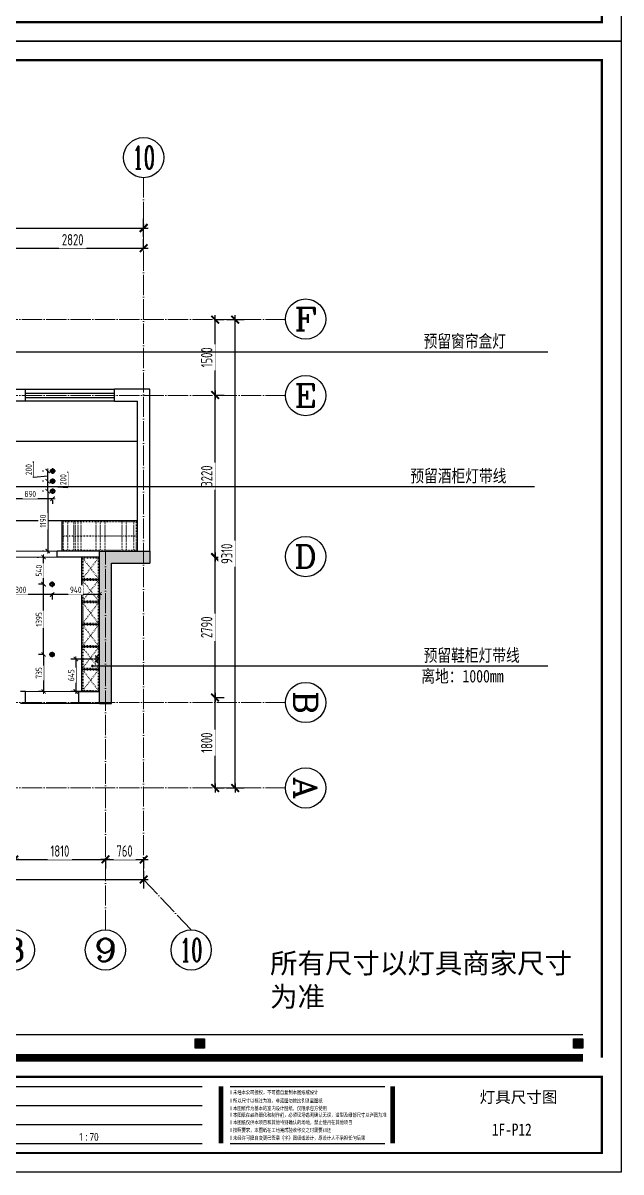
# Model space of a CAD drawing. Header units: inches. Extents: x 600 to 250244, y -404780 to 1000.
# Drawn here: x 111220 to 123107, y -404780 to -381943 of the extents above; entities that cross this region are included whole.
import ezdxf
from ezdxf.enums import TextEntityAlignment as Align

# ---------------------------------------------------------------- set-up
doc = ezdxf.new("R2010")
doc.units = ezdxf.units.IN
doc.header["$MEASUREMENT"] = 0
doc.linetypes.add('ACAD_ISO03W100', pattern=[30, 12, -18])
doc.linetypes.add('DOTE', pattern=[2.42, 2, -0.2, 0.02, -0.2])
for name, color, linetype in [('15开关布置图-YJ', 2, 'Continuous'), ('AXIS', 1, 'Continuous'), ('AXIS_TEXT', 7, 'Continuous'), ('A图框', 7, 'Continuous'), ('D-ARCHI', 250, 'Continuous'), ('EVH 立面填充', 8, 'Continuous'), ('IBS-003-建筑窗框', 3, 'Continuous'), ('IBS-182-原建筑非承重墙', 150, 'Continuous'), ('IBS-200-原建筑承重墙柱', 200, 'Continuous'), ('IBS-63-原建筑窗', 63, 'Continuous'), ('IDS-040-固定高家具', 40, 'Continuous'), ('IRC-2-天花灯具', 2, 'Continuous'), ('IRC-30-天花轮廓线', 30, 'Continuous'), ('外标注', 50, 'Continuous')]:
    doc.layers.add(name, color=color, linetype=linetype)
doc.layers.add('天棚材质标注', color=2, linetype='Continuous', lineweight=5)
doc.layers.add('门', color=65, linetype='Continuous', lineweight=13)
doc.styles.add('04.YBC-外标注3.0', font='SimSun.ttf', dxfattribs={"width": 0.8, "height": 3})
doc.styles.add('05.YBC-内标注2.5', font='SimSun.ttf', dxfattribs={"width": 0.8, "height": 2.5})
doc.styles.add('_TCH_AXIS', font='COMPLEX', dxfattribs={"bigfont": 'GBCBIG'})
doc.styles.add('COMPLEX', font='COMPLEX')
doc.styles.add('HBA-DIMT', font='ARCHS.SHX', dxfattribs={"width": 0.8})
doc.styles.get("Standard").update_dxf_attribs({"font": 'arial.ttf'})
doc.styles.add('宋体', font='SimSun.ttf', dxfattribs={"width": 0.8})
doc.dimstyles.new('HBA_40', dxfattribs={"dimscale": 50, "dimtxt": 2.5, "dimasz": 0.1, "dimexe": 2, "dimexo": 2.5, "dimgap": 0.6, "dimtad": 1, "dimdec": 0, "dimrnd": 5, "dimzin": 0, "dimtxsty": 'HBA-DIMT', "dimblk": 'HBA_DIMENSION_TICK', "dimblk1": 'HBA_DIMENSION_TICK', "dimblk2": 'HBA_DIMENSION_TICK', "dimcen": 0.125, "dimclrd": 44, "dimclre": 44, "dimclrt": 2, "dimadec": 0, "dimazin": 0, "dimtfac": 1, "dimtdec": 0, "dimtix": 1, "dimtmove": 1, "dimatfit": 3, "dimldrblk": 'HBA_Leader_Dot', "dimfxl": 0, "dimtvp": 1, "dimtfill": 1, "dimtolj": 1, "dimtzin": 0, "dimarcsym": 0})

# ---------------------------------------------------------------- blocks, each defined once
blk = doc.blocks.new('gegeg')
at = {"layer": 'A图框'}
h = blk.add_hatch(color=256, dxfattribs=at)
h.dxf.hatch_style = 1
h.paths.add_polyline_path([(154931, -57558), (154756, -57558), (154756, -57733), (154931, -57733)])
h = blk.add_hatch(color=256, dxfattribs=at)
h.dxf.hatch_style = 1
h.paths.add_polyline_path([(161887, -57558), (161712, -57558), (161712, -57733), (161887, -57733)])
for p, q in [((133887, -57482), (161887, -57482)), ((151384, -58433), (154884, -58433)), ((155398, -58433), (158242, -58433)), ((151384, -58783), (154884, -58783)), ((151384, -59133), (154884, -59133)), ((151384, -59483), (154884, -59483)), ((155398, -59483), (158242, -59483))]:
    blk.add_line(p, q, dxfattribs=at)
for points in [[(162587, -39218), (162587, -60008), (133187, -60008), (133187, -39218)], [(154756, -57558), (154931, -57558), (154931, -57733), (154756, -57733)], [(161712, -57558), (161887, -57558), (161887, -57733), (161712, -57733)]]:
    blk.add_lwpolyline(points, close=True, dxfattribs=at)
for points, const_width in [([(133537, -40125), (133537, -39568), (162237, -39568), (162237, -57908)], 42), ([(161887, -57908), (133887, -57908)], 140), ([(155234, -58433), (155234, -59483)], 84), ([(158387, -58433), (158387, -59483)], 84)]:
    blk.add_lwpolyline(points, dxfattribs=dict(at, const_width=const_width))
at = {"layer": 'A图框', "const_width": 42}
blk.add_lwpolyline([(133537, -58258), (162237, -58258), (162237, -59658), (133537, -59658)], close=True, dxfattribs=at)
at = {"layer": '', "insert": (152579, -59363), "char_height": 175, "width": 3199.54, "attachment_point": 4, "style": '05.YBC-内标注2.5'}
blk.add_mtext('{\\fMicrosoft YaHei|b0|i0|c134|p34;\\H0.8x; 1 : 70}', dxfattribs=at)
at = {"layer": 'A图框', "char_height": 70, "attachment_point": 1, "style": '04.YBC-外标注3.0'}
for s, width, insert in [('{\\fArial Unicode MS|b0|i0|c134|p0;l 未经本公司授权，不可擅自复制本图纸或设计}', 1842.18, (155405, -58508)), ('{\\fArial Unicode MS|b0|i0|c134|p0;l 所以尺寸以标注为准，非蓝图勿按比例测量图纸}', 1906.2, (155405, -58662)), ('{\\fArial Unicode MS|b0|i0|c134|p0;l 本图纸作为基本的室内设计图纸，仅限承包方使用}', 2550.12, (155405, -58801)), ('{\\fArial Unicode MS|b0|i0|c134|p0;l 本图纸在最终细化和制作前，必须现场勘测确认无误，造型及细部尺寸以详图为准}', 3701.19, (155405, -58923)), ('{\\fArial Unicode MS|b0|i0|c134|p0;l 本图纸仅供本项目和其他特别确认的场地，禁止使用在其他项目}', 3008.74, (155405, -59060)), ('{\\fArial Unicode MS|b0|i0|c134|p0;l 按照要求，本图纸在工地完成验收移交之时需要归还}', 1941.8, (155405, -59203)), ('{\\fArial Unicode MS|b0|i0|c134|p0;l 未经许可擅自变更已签章《字》图纸或设计，原设计人不承担任何后果}', 3026.66, (155405, -59346))]:
    blk.add_mtext_dynamic_manual_height_columns(s, width=width, gutter_width=1, heights=[0], dxfattribs=dict(at, insert=insert))
blk = doc.blocks.new('HBA_DIMENSION_TICK')
at = {"color": 0, "linetype": 'ByBlock'}
for p, q in [((-10, 0), (0, 0)), ((0, 0), (10, 0))]:
    blk.add_line(p, q, dxfattribs=at)
at = {"color": 50, "linetype": 'ByBlock'}
blk.add_solid([(-10, -7), (-7, -10), (7, 10), (10, 7)], dxfattribs=at)
blk = doc.blocks.new('*D718')
at = {"layer": 'Defpoints', "color": 0, "transparency": 16777216}
for p in [(111048, -398311), (112859, -398311), (112859, -398566)]:
    blk.add_point(p, dxfattribs=at)
at = {"layer": '外标注', "color": 44, "lineweight": -2, "transparency": 16777216}
for p, q in [((111048, -398536), (111048, -398746)), ((111057, -398566), (112850, -398566)), ((112859, -398536), (112859, -398746))]:
    blk.add_line(p, q, dxfattribs=at)
at = {"layer": '外标注', "color": 44, "lineweight": -2, "transparency": 16777216, "xscale": 9, "yscale": 9, "zscale": 9, "rotation": 180}
blk.add_blockref('HBA_DIMENSION_TICK', (111048, -398566), dxfattribs=at)
at = {"layer": '外标注', "color": 44, "lineweight": -2, "transparency": 16777216, "xscale": 9, "yscale": 9, "zscale": 9}
blk.add_blockref('HBA_DIMENSION_TICK', (112859, -398566), dxfattribs=at)
at = {"layer": '外标注', "color": 2, "transparency": 16777216, "insert": (111954, -398400), "char_height": 225, "attachment_point": 5, "style": 'HBA-DIMT', "bg_fill": 3, "box_fill_scale": 1.25, "bg_fill_color": 256, "bg_fill_true_color": 13158600, "bg_fill_transparency": 0}
blk.add_mtext('\\A1;1810', dxfattribs=at)
blk = doc.blocks.new('HBA_Leader_Dot')
at = {"color": 0, "linetype": 'ByBlock'}
blk.add_line((-5, 0), (-10, 0), dxfattribs=at)
at = {"color": 0, "linetype": 'ByBlock', "const_width": 5}
blk.add_lwpolyline([(-2.5, 0, 1), (2.5, 0, 1)], format="xyb", close=True, dxfattribs=at)
blk = doc.blocks.new('*D719')
at = {"layer": 'Defpoints', "color": 0, "transparency": 16777216}
for p in [(112859, -398311), (113619, -398311), (113619, -398566)]:
    blk.add_point(p, dxfattribs=at)
at = {"layer": '外标注', "color": 44, "lineweight": -2, "transparency": 16777216}
for p, q in [((112859, -398536), (112859, -398746)), ((112868, -398566), (113610, -398566)), ((113619, -398536), (113619, -398746))]:
    blk.add_line(p, q, dxfattribs=at)
at = {"layer": '外标注', "color": 44, "lineweight": -2, "transparency": 16777216, "xscale": 9, "yscale": 9, "zscale": 9, "rotation": 180}
blk.add_blockref('HBA_DIMENSION_TICK', (112859, -398566), dxfattribs=at)
at = {"layer": '外标注', "color": 44, "lineweight": -2, "transparency": 16777216, "xscale": 9, "yscale": 9, "zscale": 9}
blk.add_blockref('HBA_DIMENSION_TICK', (113619, -398566), dxfattribs=at)
at = {"layer": '外标注', "color": 2, "transparency": 16777216, "insert": (113239, -398400), "char_height": 225, "attachment_point": 5, "style": 'HBA-DIMT', "bg_fill": 3, "box_fill_scale": 1.25, "bg_fill_color": 256, "bg_fill_true_color": 13158600, "bg_fill_transparency": 0}
blk.add_mtext('\\A1;760', dxfattribs=at)
blk = doc.blocks.new('*D720')
at = {"layer": 'Defpoints', "color": 0, "transparency": 16777216}
for p in [(98919, -398566), (113619, -398566), (113619, -398966)]:
    blk.add_point(p, dxfattribs=at)
at = {"layer": '外标注', "color": 44, "lineweight": -2, "transparency": 16777216}
for p, q in [((98919, -398791), (98919, -399146)), ((113619, -398791), (113619, -399146)), ((98928, -398966), (113610, -398966))]:
    blk.add_line(p, q, dxfattribs=at)
at = {"layer": '外标注', "color": 44, "lineweight": -2, "transparency": 16777216, "xscale": 9, "yscale": 9, "zscale": 9, "rotation": 180}
blk.add_blockref('HBA_DIMENSION_TICK', (98919, -398966), dxfattribs=at)
at = {"layer": '外标注', "color": 44, "lineweight": -2, "transparency": 16777216, "xscale": 9, "yscale": 9, "zscale": 9}
blk.add_blockref('HBA_DIMENSION_TICK', (113619, -398966), dxfattribs=at)
at = {"layer": '外标注', "color": 2, "transparency": 16777216, "insert": (106269, -398800), "char_height": 225, "attachment_point": 5, "style": 'HBA-DIMT', "bg_fill": 3, "box_fill_scale": 1.25, "bg_fill_color": 256, "bg_fill_true_color": 13158600, "bg_fill_transparency": 0}
blk.add_mtext('\\A1;14700', dxfattribs=at)
blk = doc.blocks.new('*D721')
at = {"layer": 'Defpoints', "color": 0, "transparency": 16777216}
for p in [(114797, -395348), (115039, -395348), (114797, -397146)]:
    blk.add_point(p, dxfattribs=at)
at = {"layer": '外标注', "color": 44, "lineweight": -2, "transparency": 16777216}
for p, q in [((115022, -395348), (115219, -395348)), ((115039, -397137), (115039, -395357)), ((115022, -397146), (115219, -397146))]:
    blk.add_line(p, q, dxfattribs=at)
at = {"layer": '外标注', "color": 44, "lineweight": -2, "transparency": 16777216, "xscale": 9, "yscale": 9, "zscale": 9}
for p, rotation in [((115039, -395348), 90), ((115039, -397146), 270)]:
    blk.add_blockref('HBA_DIMENSION_TICK', p, dxfattribs=dict(at, rotation=rotation))
at = {"layer": '外标注', "color": 2, "transparency": 16777216, "insert": (114872, -396247), "char_height": 225, "attachment_point": 5, "rotation": 90, "style": 'HBA-DIMT', "bg_fill": 3, "box_fill_scale": 1.25, "bg_fill_color": 256, "bg_fill_true_color": 13158600, "bg_fill_transparency": 0}
blk.add_mtext('\\A1;1800', dxfattribs=at)
blk = doc.blocks.new('*D722')
at = {"layer": 'Defpoints', "color": 0, "transparency": 16777216}
for p in [(114797, -392558), (115039, -392558), (114797, -395348)]:
    blk.add_point(p, dxfattribs=at)
at = {"layer": '外标注', "color": 44, "lineweight": -2, "transparency": 16777216}
for p, q in [((115022, -392558), (115219, -392558)), ((115039, -395339), (115039, -392567)), ((115022, -395348), (115219, -395348))]:
    blk.add_line(p, q, dxfattribs=at)
at = {"layer": '外标注', "color": 44, "lineweight": -2, "transparency": 16777216, "xscale": 9, "yscale": 9, "zscale": 9}
for p, rotation in [((115039, -392558), 90), ((115039, -395348), 270)]:
    blk.add_blockref('HBA_DIMENSION_TICK', p, dxfattribs=dict(at, rotation=rotation))
at = {"layer": '外标注', "color": 2, "transparency": 16777216, "insert": (114872, -393953), "char_height": 225, "attachment_point": 5, "rotation": 90, "style": 'HBA-DIMT', "bg_fill": 3, "box_fill_scale": 1.25, "bg_fill_color": 256, "bg_fill_true_color": 13158600, "bg_fill_transparency": 0}
blk.add_mtext('\\A1;2790', dxfattribs=at)
blk = doc.blocks.new('*D723')
at = {"layer": 'Defpoints', "color": 0, "transparency": 16777216}
for p in [(114797, -389338), (115039, -389338), (114797, -392558)]:
    blk.add_point(p, dxfattribs=at)
at = {"layer": '外标注', "color": 44, "lineweight": -2, "transparency": 16777216}
for p, q in [((115022, -389338), (115219, -389338)), ((115039, -392549), (115039, -389347)), ((115022, -392558), (115219, -392558))]:
    blk.add_line(p, q, dxfattribs=at)
at = {"layer": '外标注', "color": 44, "lineweight": -2, "transparency": 16777216, "xscale": 9, "yscale": 9, "zscale": 9}
for p, rotation in [((115039, -389338), 90), ((115039, -392558), 270)]:
    blk.add_blockref('HBA_DIMENSION_TICK', p, dxfattribs=dict(at, rotation=rotation))
at = {"layer": '外标注', "color": 2, "transparency": 16777216, "insert": (114872, -390948), "char_height": 225, "attachment_point": 5, "rotation": 90, "style": 'HBA-DIMT', "bg_fill": 3, "box_fill_scale": 1.25, "bg_fill_color": 256, "bg_fill_true_color": 13158600, "bg_fill_transparency": 0}
blk.add_mtext('\\A1;3220', dxfattribs=at)
blk = doc.blocks.new('*D724')
at = {"layer": 'Defpoints', "color": 0, "transparency": 16777216}
for p in [(114797, -387838), (115039, -387838), (114797, -389338)]:
    blk.add_point(p, dxfattribs=at)
at = {"layer": '外标注', "color": 44, "lineweight": -2, "transparency": 16777216}
for p, q in [((115022, -387838), (115219, -387838)), ((115039, -389329), (115039, -387847)), ((115022, -389338), (115219, -389338))]:
    blk.add_line(p, q, dxfattribs=at)
at = {"layer": '外标注', "color": 44, "lineweight": -2, "transparency": 16777216, "xscale": 9, "yscale": 9, "zscale": 9}
for p, rotation in [((115039, -387838), 90), ((115039, -389338), 270)]:
    blk.add_blockref('HBA_DIMENSION_TICK', p, dxfattribs=dict(at, rotation=rotation))
at = {"layer": '外标注', "color": 2, "transparency": 16777216, "insert": (114872, -388588), "char_height": 225, "attachment_point": 5, "rotation": 90, "style": 'HBA-DIMT', "bg_fill": 3, "box_fill_scale": 1.25, "bg_fill_color": 256, "bg_fill_true_color": 13158600, "bg_fill_transparency": 0}
blk.add_mtext('\\A1;1500', dxfattribs=at)
blk = doc.blocks.new('*D725')
at = {"layer": 'Defpoints', "color": 0, "transparency": 16777216}
for p in [(115039, -387838), (115439, -387838), (115039, -397146)]:
    blk.add_point(p, dxfattribs=at)
at = {"layer": '外标注', "color": 44, "lineweight": -2, "transparency": 16777216}
for p, q in [((115264, -387838), (115619, -387838)), ((115439, -397137), (115439, -387847)), ((115264, -397146), (115619, -397146))]:
    blk.add_line(p, q, dxfattribs=at)
at = {"layer": '外标注', "color": 44, "lineweight": -2, "transparency": 16777216, "xscale": 9, "yscale": 9, "zscale": 9}
for p, rotation in [((115439, -387838), 90), ((115439, -397146), 270)]:
    blk.add_blockref('HBA_DIMENSION_TICK', p, dxfattribs=dict(at, rotation=rotation))
at = {"layer": '外标注', "color": 2, "transparency": 16777216, "insert": (115272, -392492), "char_height": 225, "attachment_point": 5, "rotation": 90, "style": 'HBA-DIMT', "bg_fill": 3, "box_fill_scale": 1.25, "bg_fill_color": 256, "bg_fill_true_color": 13158600, "bg_fill_transparency": 0}
blk.add_mtext('\\A1;9310', dxfattribs=at)
blk = doc.blocks.new('*D729')
at = {"layer": 'Defpoints', "color": 0, "transparency": 16777216}
for p in [(113619, -386418), (110799, -386642), (113619, -386642)]:
    blk.add_point(p, dxfattribs=at)
at = {"layer": '外标注', "color": 44, "lineweight": -2, "transparency": 16777216}
for p, q in [((110799, -386418), (110799, -386238)), ((113619, -386418), (113619, -386238)), ((110808, -386418), (113610, -386418))]:
    blk.add_line(p, q, dxfattribs=at)
at = {"layer": '外标注', "color": 44, "lineweight": -2, "transparency": 16777216, "xscale": 9, "yscale": 9, "zscale": 9, "rotation": 180}
blk.add_blockref('HBA_DIMENSION_TICK', (110799, -386418), dxfattribs=at)
at = {"layer": '外标注', "color": 44, "lineweight": -2, "transparency": 16777216, "xscale": 9, "yscale": 9, "zscale": 9}
blk.add_blockref('HBA_DIMENSION_TICK', (113619, -386418), dxfattribs=at)
at = {"layer": '外标注', "color": 2, "transparency": 16777216, "insert": (112209, -386251), "char_height": 225, "attachment_point": 5, "style": 'HBA-DIMT', "bg_fill": 3, "box_fill_scale": 1.25, "bg_fill_color": 256, "bg_fill_true_color": 13158600, "bg_fill_transparency": 0}
blk.add_mtext('\\A1;2820', dxfattribs=at)
blk = doc.blocks.new('*D730')
at = {"layer": 'Defpoints', "color": 0, "transparency": 16777216}
for p in [(113619, -386018), (98919, -386418), (113619, -386418)]:
    blk.add_point(p, dxfattribs=at)
at = {"layer": '外标注', "color": 44, "lineweight": -2, "transparency": 16777216}
for p, q in [((98919, -386193), (98919, -385838)), ((113619, -386193), (113619, -385838)), ((98928, -386018), (113610, -386018))]:
    blk.add_line(p, q, dxfattribs=at)
at = {"layer": '外标注', "color": 44, "lineweight": -2, "transparency": 16777216, "xscale": 9, "yscale": 9, "zscale": 9, "rotation": 180}
blk.add_blockref('HBA_DIMENSION_TICK', (98919, -386018), dxfattribs=at)
at = {"layer": '外标注', "color": 44, "lineweight": -2, "transparency": 16777216, "xscale": 9, "yscale": 9, "zscale": 9}
blk.add_blockref('HBA_DIMENSION_TICK', (113619, -386018), dxfattribs=at)
at = {"layer": '外标注', "color": 2, "transparency": 16777216, "insert": (106269, -385851), "char_height": 225, "attachment_point": 5, "style": 'HBA-DIMT', "bg_fill": 3, "box_fill_scale": 1.25, "bg_fill_color": 256, "bg_fill_true_color": 13158600, "bg_fill_transparency": 0}
blk.add_mtext('\\A1;14700', dxfattribs=at)
blk = doc.blocks.new('_AXISO')
blk.add_circle((0, 0), 0.5)
at = {"layer": 'AXIS_TEXT', "style": 'COMPLEX', "width": 1.041667}
blk.add_attdef('A', text='', height=0.56, dxfattribs=at).set_placement((-0.25, -0.28), (0.25, -0.28), align=Align.FIT)
blk = doc.blocks.new('A$C2C253EB8')
at = {"layer": 'IRC-2-天花灯具', "color": 250}
for p, q in [((0, 55), (110, 55)), ((55, 0), (55, 110))]:
    blk.add_line(p, q, dxfattribs=at)
at = {"layer": 'IRC-2-天花灯具', "color": 2}
blk.add_ellipse((55, 55), major_axis=(44, 0), ratio=1, start_param=1.571461413961594, end_param=7.85464672114118, dxfattribs=at)
at = {"layer": 'IRC-2-天花灯具', "color": 251}
blk.add_ellipse((55, 55), major_axis=(33, 0), ratio=1, start_param=1.570667, end_param=7.853852, dxfattribs=at)
blk = doc.blocks.new('*D747')
at = {"layer": 'Defpoints', "color": 0, "transparency": 16777216}
for p in [(111744, -394493), (111630, -395228), (111744, -395228)]:
    blk.add_point(p, dxfattribs=at)
at = {"layer": '天棚材质标注', "color": 44, "lineweight": -2, "transparency": 16777216}
for p, q in [((111619, -394493), (111530, -394493)), ((111630, -394498), (111630, -395223)), ((111619, -395228), (111530, -395228))]:
    blk.add_line(p, q, dxfattribs=at)
at = {"layer": '天棚材质标注', "color": 44, "lineweight": -2, "transparency": 16777216, "xscale": 5, "yscale": 5, "zscale": 5}
for p, rotation in [((111630, -394493), 90), ((111630, -395228), 270)]:
    blk.add_blockref('HBA_DIMENSION_TICK', p, dxfattribs=dict(at, rotation=rotation))
at = {"layer": '天棚材质标注', "color": 2, "transparency": 16777216, "insert": (111538, -394861), "char_height": 125, "attachment_point": 5, "rotation": 90, "style": 'HBA-DIMT', "bg_fill": 3, "box_fill_scale": 1.25, "bg_fill_color": 256, "bg_fill_true_color": 13158600, "bg_fill_transparency": 0}
blk.add_mtext('\\A1;735', dxfattribs=at)
blk = doc.blocks.new('*D760')
at = {"layer": 'Defpoints', "color": 0, "transparency": 16777216}
for p in [(111630, -393098), (111744, -393098), (111744, -394493)]:
    blk.add_point(p, dxfattribs=at)
at = {"layer": '天棚材质标注', "color": 44, "lineweight": -2, "transparency": 16777216}
for p, q in [((111619, -393098), (111530, -393098)), ((111630, -394488), (111630, -393103)), ((111619, -394493), (111530, -394493))]:
    blk.add_line(p, q, dxfattribs=at)
at = {"layer": '天棚材质标注', "color": 44, "lineweight": -2, "transparency": 16777216, "xscale": 5, "yscale": 5, "zscale": 5}
for p, rotation in [((111630, -393098), 90), ((111630, -394493), 270)]:
    blk.add_blockref('HBA_DIMENSION_TICK', p, dxfattribs=dict(at, rotation=rotation))
at = {"layer": '天棚材质标注', "color": 2, "transparency": 16777216, "insert": (111538, -393796), "char_height": 125, "attachment_point": 5, "rotation": 90, "style": 'HBA-DIMT', "bg_fill": 3, "box_fill_scale": 1.25, "bg_fill_color": 256, "bg_fill_true_color": 13158600, "bg_fill_transparency": 0}
blk.add_mtext('\\A1;1395', dxfattribs=at)
blk = doc.blocks.new('*D761')
at = {"layer": 'Defpoints', "color": 0, "transparency": 16777216}
for p in [(111630, -392558), (111630, -392558), (111744, -393098)]:
    blk.add_point(p, dxfattribs=at)
at = {"layer": '天棚材质标注', "color": 44, "lineweight": -2, "transparency": 16777216}
for p, q in [((111505, -392558), (111530, -392558)), ((111630, -393093), (111630, -392563)), ((111619, -393098), (111530, -393098))]:
    blk.add_line(p, q, dxfattribs=at)
at = {"layer": '天棚材质标注', "color": 44, "lineweight": -2, "transparency": 16777216, "xscale": 5, "yscale": 5, "zscale": 5}
for p, rotation in [((111630, -392558), 90), ((111630, -393098), 270)]:
    blk.add_blockref('HBA_DIMENSION_TICK', p, dxfattribs=dict(at, rotation=rotation))
at = {"layer": '天棚材质标注', "color": 2, "transparency": 16777216, "insert": (111538, -392828), "char_height": 125, "attachment_point": 5, "rotation": 90, "style": 'HBA-DIMT', "bg_fill": 3, "box_fill_scale": 1.25, "bg_fill_color": 256, "bg_fill_true_color": 13158600, "bg_fill_transparency": 0}
blk.add_mtext('\\A1;540', dxfattribs=at)
blk = doc.blocks.new('*D762')
at = {"layer": 'Defpoints', "color": 0, "transparency": 16777216}
for p in [(111799, -393153), (112739, -393191), (111799, -393302)]:
    blk.add_point(p, dxfattribs=at)
at = {"layer": '天棚材质标注', "color": 44, "lineweight": -2, "transparency": 16777216}
for p, q in [((111799, -393278), (111799, -393402)), ((112734, -393302), (111804, -393302)), ((112739, -393316), (112739, -393402))]:
    blk.add_line(p, q, dxfattribs=at)
at = {"layer": '天棚材质标注', "color": 44, "lineweight": -2, "transparency": 16777216, "xscale": 5, "yscale": 5, "zscale": 5, "rotation": 180}
blk.add_blockref('HBA_DIMENSION_TICK', (111799, -393302), dxfattribs=at)
at = {"layer": '天棚材质标注', "color": 44, "lineweight": -2, "transparency": 16777216, "xscale": 5, "yscale": 5, "zscale": 5}
blk.add_blockref('HBA_DIMENSION_TICK', (112739, -393302), dxfattribs=at)
at = {"layer": '天棚材质标注', "color": 2, "transparency": 16777216, "insert": (112269, -393210), "char_height": 125, "attachment_point": 5, "style": 'HBA-DIMT', "bg_fill": 3, "box_fill_scale": 1.25, "bg_fill_color": 256, "bg_fill_true_color": 13158600, "bg_fill_transparency": 0}
blk.add_mtext('\\A1;940', dxfattribs=at)
blk = doc.blocks.new('*D763')
at = {"layer": 'Defpoints', "color": 0, "transparency": 16777216}
for p in [(110499, -393153), (111799, -393153), (110499, -393302)]:
    blk.add_point(p, dxfattribs=at)
at = {"layer": '天棚材质标注', "color": 44, "lineweight": -2, "transparency": 16777216}
for p, q in [((110499, -393278), (110499, -393402)), ((111794, -393302), (110504, -393302)), ((111799, -393278), (111799, -393402))]:
    blk.add_line(p, q, dxfattribs=at)
at = {"layer": '天棚材质标注', "color": 44, "lineweight": -2, "transparency": 16777216, "xscale": 5, "yscale": 5, "zscale": 5, "rotation": 180}
blk.add_blockref('HBA_DIMENSION_TICK', (110499, -393302), dxfattribs=at)
at = {"layer": '天棚材质标注', "color": 44, "lineweight": -2, "transparency": 16777216, "xscale": 5, "yscale": 5, "zscale": 5}
blk.add_blockref('HBA_DIMENSION_TICK', (111799, -393302), dxfattribs=at)
at = {"layer": '天棚材质标注', "color": 2, "transparency": 16777216, "insert": (111149, -393210), "char_height": 125, "attachment_point": 5, "style": 'HBA-DIMT', "bg_fill": 3, "box_fill_scale": 1.25, "bg_fill_color": 256, "bg_fill_true_color": 13158600, "bg_fill_transparency": 0}
blk.add_mtext('\\A1;1300', dxfattribs=at)
blk = doc.blocks.new('*D743')
at = {"layer": 'Defpoints', "color": 0, "transparency": 16777216}
for p in [(110919, -391303), (110919, -391397), (111809, -391303)]:
    blk.add_point(p, dxfattribs=at)
at = {"layer": '天棚材质标注', "color": 44, "lineweight": -2, "transparency": 16777216}
for p, q in [((111804, -391397), (110924, -391397)), ((110919, -391428), (110919, -391497)), ((111809, -391428), (111809, -391497))]:
    blk.add_line(p, q, dxfattribs=at)
at = {"layer": '天棚材质标注', "color": 44, "lineweight": -2, "transparency": 16777216, "xscale": 5, "yscale": 5, "zscale": 5, "rotation": 180}
blk.add_blockref('HBA_DIMENSION_TICK', (110919, -391397), dxfattribs=at)
at = {"layer": '天棚材质标注', "color": 44, "lineweight": -2, "transparency": 16777216, "xscale": 5, "yscale": 5, "zscale": 5}
blk.add_blockref('HBA_DIMENSION_TICK', (111809, -391397), dxfattribs=at)
at = {"layer": '天棚材质标注', "color": 2, "transparency": 16777216, "insert": (111364, -391304), "char_height": 125, "attachment_point": 5, "style": 'HBA-DIMT', "bg_fill": 3, "box_fill_scale": 1.25, "bg_fill_color": 256, "bg_fill_true_color": 13158600, "bg_fill_transparency": 0}
blk.add_mtext('\\A1;890', dxfattribs=at)
blk = doc.blocks.new('*D744')
at = {"layer": 'Defpoints', "color": 0, "transparency": 16777216}
for p in [(111754, -391248), (111711, -392438), (111754, -392438)]:
    blk.add_point(p, dxfattribs=at)
at = {"layer": '天棚材质标注', "color": 44, "lineweight": -2, "transparency": 16777216}
for p, q in [((111629, -391248), (111611, -391248)), ((111711, -391253), (111711, -392433)), ((111629, -392438), (111611, -392438))]:
    blk.add_line(p, q, dxfattribs=at)
at = {"layer": '天棚材质标注', "color": 44, "lineweight": -2, "transparency": 16777216, "xscale": 5, "yscale": 5, "zscale": 5}
for p, rotation in [((111711, -391248), 90), ((111711, -392438), 270)]:
    blk.add_blockref('HBA_DIMENSION_TICK', p, dxfattribs=dict(at, rotation=rotation))
at = {"layer": '天棚材质标注', "color": 2, "transparency": 16777216, "insert": (111618, -391843), "char_height": 125, "attachment_point": 5, "rotation": 90, "style": 'HBA-DIMT', "bg_fill": 3, "box_fill_scale": 1.25, "bg_fill_color": 256, "bg_fill_true_color": 13158600, "bg_fill_transparency": 0}
blk.add_mtext('\\A1;1190', dxfattribs=at)
blk = doc.blocks.new('*D745')
at = {"layer": 'Defpoints', "color": 0, "transparency": 16777216}
for p in [(111711, -391048), (111754, -391048), (111754, -391248)]:
    blk.add_point(p, dxfattribs=at)
at = {"layer": '天棚材质标注', "color": 44, "lineweight": -2, "transparency": 16777216}
for p, q in [((112112, -391178), (112112, -390861)), ((111629, -391048), (111611, -391048)), ((111711, -391243), (111711, -391053)), ((111711, -391148), (112112, -391178)), ((111629, -391248), (111611, -391248))]:
    blk.add_line(p, q, dxfattribs=at)
at = {"layer": '天棚材质标注', "color": 44, "lineweight": -2, "transparency": 16777216, "xscale": 5, "yscale": 5, "zscale": 5}
for p, rotation in [((111711, -391048), 90), ((111711, -391248), 270)]:
    blk.add_blockref('HBA_DIMENSION_TICK', p, dxfattribs=dict(at, rotation=rotation))
at = {"layer": '天棚材质标注', "color": 2, "transparency": 16777216, "insert": (112020, -391019), "char_height": 125, "attachment_point": 5, "rotation": 90, "style": 'HBA-DIMT', "bg_fill": 3, "box_fill_scale": 1.25, "bg_fill_color": 256, "bg_fill_true_color": 13158600, "bg_fill_transparency": 0}
blk.add_mtext('\\A1;200', dxfattribs=at)
blk = doc.blocks.new('*D746')
at = {"layer": 'Defpoints', "color": 0, "transparency": 16777216}
for p in [(111711, -390848), (111754, -390848), (111754, -391048)]:
    blk.add_point(p, dxfattribs=at)
at = {"layer": '天棚材质标注', "color": 44, "lineweight": -2, "transparency": 16777216}
for p, q in [((111428, -390978), (111428, -390661)), ((111711, -390948), (111428, -390978)), ((111629, -390848), (111611, -390848)), ((111711, -391043), (111711, -390853)), ((111629, -391048), (111611, -391048))]:
    blk.add_line(p, q, dxfattribs=at)
at = {"layer": '天棚材质标注', "color": 44, "lineweight": -2, "transparency": 16777216, "xscale": 5, "yscale": 5, "zscale": 5}
for p, rotation in [((111711, -390848), 90), ((111711, -391048), 270)]:
    blk.add_blockref('HBA_DIMENSION_TICK', p, dxfattribs=dict(at, rotation=rotation))
at = {"layer": '天棚材质标注', "color": 2, "transparency": 16777216, "insert": (111335, -390819), "char_height": 125, "attachment_point": 5, "rotation": 90, "style": 'HBA-DIMT', "bg_fill": 3, "box_fill_scale": 1.25, "bg_fill_color": 256, "bg_fill_true_color": 13158600, "bg_fill_transparency": 0}
blk.add_mtext('\\A1;200', dxfattribs=at)
blk = doc.blocks.new('fhty')
at = {"layer": 'IRC-2-天花灯具'}
for p, q in [((717910, -196860), (717910, -197065)), ((717910, -196962), (717990, -196900)), ((717910, -196962), (718019, -196962)), ((717910, -196962), (717990, -197025))]:
    blk.add_line(p, q, dxfattribs=at)
blk.add_arc((717910, -196962), 74.3, 270, 90, dxfattribs=at)
blk = doc.blocks.new('*D740')
at = {"layer": 'Defpoints', "color": 0, "transparency": 16777216}
for p in [(112739, -394584), (112270, -395228), (112739, -395228)]:
    blk.add_point(p, dxfattribs=at)
at = {"layer": '天棚材质标注', "color": 44, "lineweight": -2, "transparency": 16777216}
for p, q in [((112614, -394584), (112170, -394584)), ((112270, -394589), (112270, -395223)), ((112614, -395228), (112170, -395228))]:
    blk.add_line(p, q, dxfattribs=at)
at = {"layer": '天棚材质标注', "color": 44, "lineweight": -2, "transparency": 16777216, "xscale": 5, "yscale": 5, "zscale": 5}
for p, rotation in [((112270, -394584), 90), ((112270, -395228), 270)]:
    blk.add_blockref('HBA_DIMENSION_TICK', p, dxfattribs=dict(at, rotation=rotation))
at = {"layer": '天棚材质标注', "color": 2, "transparency": 16777216, "insert": (112178, -394906), "char_height": 125, "attachment_point": 5, "rotation": 90, "style": 'HBA-DIMT', "bg_fill": 3, "box_fill_scale": 1.25, "bg_fill_color": 256, "bg_fill_true_color": 13158600, "bg_fill_transparency": 0}
blk.add_mtext('\\A1;645', dxfattribs=at)

msp = doc.modelspace()

# ---------------------------------------------------------------- hatches: boundary and pattern name
at = {"layer": 'EVH 立面填充'}
h = msp.add_hatch(color=256, dxfattribs=at)
h.dxf.hatch_style = 1
h.paths.add_polyline_path([(112978.7, -392678.1), (113738.7, -392678.1), (113738.7, -392438.1), (112738.7, -392438.1), (112738.7, -395468.1), (112978.7, -395468.1)])

# ---------------------------------------------------------------- linework, layer by layer
for p in [(112388.7, -393003.1), (112388.7, -393448.1), (112388.7, -393893.1), (112388.7, -394338.1), (112388.7, -394783.1)]:
    msp.add_point(p)
at = {"layer": 'IBS-003-建筑窗框', "color": 251, "ltscale": 10}
for p, q in [((111268.7, -389218.1), (113038.7, -389218.1)), ((113038.7, -389458.1), (111268.7, -389458.1))]:
    msp.add_line(p, q, dxfattribs=at)
at = {"layer": 'IBS-182-原建筑非承重墙'}
for p, q in [((110918.7, -389218.1), (111268.7, -389218.1)), ((111268.7, -389458.1), (111268.7, -389218.1)), ((113738.7, -389218.1), (113038.7, -389218.1)), ((113038.7, -389458.1), (113038.7, -389218.1)), ((113738.7, -392438.1), (113738.7, -389218.1)), ((111268.7, -389458.1), (110918.7, -389458.1)), ((113038.7, -389458.1), (113498.7, -389458.1)), ((113498.7, -392438.1), (113498.7, -389458.1)), ((111898.7, -392558.1), (111898.7, -392438.1)), ((112738.7, -392438.1), (111898.7, -392438.1)), ((112738.7, -392558.1), (111898.7, -392558.1)), ((111268.4, -395228.1), (111168.4, -395228.1)), ((111268.4, -395468.1), (111268.4, -395228.1)), ((112328.7, -395468.1), (112328.7, -395228.1)), ((112328.7, -395228.1), (112738.7, -395228.1)), ((111268.4, -395468.1), (111168.4, -395468.1)), ((112738.7, -395468.1), (112328.7, -395468.1))]:
    msp.add_line(p, q, dxfattribs=at)
at = {"layer": 'IBS-200-原建筑承重墙柱', "ltscale": 0.02}
for p, q in [((112738.7, -395468.1), (112738.7, -392438.1)), ((112738.7, -392438.1), (113738.7, -392438.1)), ((113738.7, -392438.1), (113738.7, -392678.1)), ((112978.7, -395468.1), (112978.7, -392678.1)), ((112978.7, -392678.1), (113738.7, -392678.1)), ((112738.7, -395468.1), (112978.7, -395468.1))]:
    msp.add_line(p, q, dxfattribs=at)
at = {"layer": 'IBS-63-原建筑窗'}
for p, q in [((111268.7, -389298.1), (113038.7, -389298.1)), ((111268.7, -389385.7), (113038.7, -389385.7))]:
    msp.add_line(p, q, dxfattribs=at)
at = {"layer": 'IDS-040-固定高家具'}
for p, q in [((113498.7, -391838.1), (111998.7, -391838.1)), ((111998.7, -392438.1), (111998.7, -391838.1)), ((112388.7, -395228.1), (112388.7, -392558.1)), ((112388.7, -393003.1), (112738.7, -393003.1)), ((112388.7, -393448.1), (112738.7, -393448.1)), ((112388.7, -393893.1), (112738.7, -393893.1)), ((112388.7, -394338.1), (112738.7, -394338.1)), ((112388.7, -394783.1), (112738.7, -394783.1))]:
    msp.add_line(p, q, dxfattribs=at)
at = {"layer": 'IDS-040-固定高家具', "linetype": 'ACAD_ISO03W100'}
for p, q in [((112107.8, -391858.1), (112107.8, -392418.1)), ((112224.5, -391858.1), (112224.5, -392418.1)), ((112258.2, -391858.1), (112258.2, -392418.1)), ((112312.6, -391858.1), (112312.6, -392418.1)), ((112369.6, -391858.1), (112369.6, -392418.1)), ((112665.1, -391858.1), (112665.1, -392418.1)), ((112753.2, -391858.1), (112753.2, -392418.1)), ((112849.1, -391858.1), (112849.1, -392418.1)), ((113183.5, -391858.1), (113183.5, -392418.1)), ((113271.6, -391858.1), (113271.6, -392418.1)), ((113419.4, -391858.1), (113419.4, -392418.1)), ((112018.7, -392138.1), (113478.7, -392138.1)), ((112408.7, -392983.1), (112718.7, -392578.1)), ((112408.7, -392578.1), (112718.7, -392983.1)), ((112408.7, -393428.1), (112718.7, -393023.1)), ((112408.7, -393023.1), (112718.7, -393428.1)), ((112408.7, -393873.1), (112718.7, -393468.1)), ((112408.7, -393468.1), (112718.7, -393873.1)), ((112408.7, -394318.1), (112718.7, -393913.1)), ((112408.7, -393913.1), (112718.7, -394318.1)), ((112408.7, -394763.1), (112718.7, -394358.1)), ((112408.7, -394358.1), (112718.7, -394763.1)), ((112408.7, -395208.1), (112718.7, -394803.1)), ((112408.7, -394803.1), (112718.7, -395208.1))]:
    msp.add_line(p, q, dxfattribs=at)
for points in [[(112018.7, -392418.1), (113478.7, -392418.1), (113478.7, -391858.1), (112018.7, -391858.1)], [(112408.7, -392983.1), (112718.7, -392983.1), (112718.7, -392578.1), (112408.7, -392578.1)], [(112408.7, -393428.1), (112718.7, -393428.1), (112718.7, -393023.1), (112408.7, -393023.1)], [(112408.7, -393873.1), (112718.7, -393873.1), (112718.7, -393468.1), (112408.7, -393468.1)], [(112408.7, -394318.1), (112718.7, -394318.1), (112718.7, -393913.1), (112408.7, -393913.1)], [(112408.7, -394763.1), (112718.7, -394763.1), (112718.7, -394358.1), (112408.7, -394358.1)], [(112408.7, -395208.1), (112718.7, -395208.1), (112718.7, -394803.1), (112408.7, -394803.1)]]:
    msp.add_lwpolyline(points, close=True, dxfattribs=at)
at = {"layer": 'IRC-30-天花轮廓线'}
for p, q in [((113498.7, -390258.1), (110918.7, -390258.1)), ((113498.7, -391838.1), (110918.7, -391838.1))]:
    msp.add_line(p, q, dxfattribs=at)
at = {"layer": '门', "color": 8, "lineweight": 5}
for points in [[(111018.7, -392438.1), (111898.7, -392438.1), (111898.7, -392558.1), (111018.7, -392558.1)], [(111268.4, -395228.1), (112328.7, -395228.1), (112328.7, -395468.1), (111268.4, -395468.1)]]:
    msp.add_lwpolyline(points, close=True, dxfattribs=at)

# ---------------------------------------------------------------- block references
at = {"layer": '15开关布置图-YJ', "color": 2, "xscale": 1.081091401797356, "yscale": 1.081091401797356, "zscale": 1.081091401797356}
msp.add_blockref('gegeg', (-52664.3, -317430), dxfattribs=at)
at = {"layer": 'AXIS'}
ref = msp.add_blockref('_AXISO', (113618.7, -384617.8), dxfattribs=dict(at, xscale=800, yscale=800, zscale=800))
ref.add_attrib('A', '10', dxfattribs={"layer": 'AXIS_TEXT', "height": 452.55, "style": '_TCH_AXIS', "width": 0.724138}).set_placement((113392.4, -384844.1), (113844.9, -384844.1), align=Align.FIT)
ref = msp.add_blockref('_AXISO', (116838.7, -387827.8), dxfattribs=dict(at, xscale=800, yscale=800, zscale=800))
ref.add_attrib('A', 'F', dxfattribs={"layer": 'AXIS_TEXT', "height": 452.5, "style": '_TCH_AXIS', "width": 1.3125}).set_placement((116612.4, -388054.1), (117064.9, -388054.1), align=Align.FIT)
ref = msp.add_blockref('_AXISO', (116838.7, -389348.1), dxfattribs=dict(at, xscale=800, yscale=800, zscale=800))
ref.add_attrib('A', 'E', dxfattribs={"layer": 'AXIS_TEXT', "height": 452.5, "style": '_TCH_AXIS', "width": 1.3125}).set_placement((116612.4, -389574.3), (117064.9, -389574.3), align=Align.FIT)
ref = msp.add_blockref('_AXISO', (116838.7, -392547.8), dxfattribs=dict(at, xscale=800, yscale=800, zscale=800))
ref.add_attrib('A', 'D', dxfattribs={"layer": 'AXIS_TEXT', "height": 452.5, "style": '_TCH_AXIS', "width": 1.235294}).set_placement((116612.4, -392774.1), (117064.9, -392774.1), align=Align.FIT)
ref = msp.add_blockref('_AXISO', (116838.7, -395448.1), dxfattribs=dict(at, xscale=800, yscale=800, zscale=800, rotation=270))
ref.add_attrib('A', 'B', dxfattribs={"layer": 'AXIS_TEXT', "height": 452.5, "rotation": 270, "style": '_TCH_AXIS', "width": 1.235294}).set_placement((116612.4, -395221.8), (116612.4, -395674.3), align=Align.FIT)
ref = msp.add_blockref('_AXISO', (116838.7, -397146.4), dxfattribs=dict(at, xscale=800, yscale=800, zscale=800, rotation=270))
ref.add_attrib('A', 'A', dxfattribs={"layer": 'AXIS_TEXT', "height": 452.5, "rotation": 270, "style": '_TCH_AXIS', "width": 1.166667}).set_placement((116612.4, -396920.1), (116612.4, -397372.7), align=Align.FIT)
ref = msp.add_blockref('_AXISO', (111048.4, -400366.4), dxfattribs=dict(at, xscale=800, yscale=800, zscale=800))
ref.add_attrib('A', '8', dxfattribs={"layer": 'AXIS_TEXT', "height": 452.5, "style": '_TCH_AXIS', "width": 1.5}).set_placement((110822.1, -400592.7), (111274.6, -400592.7), align=Align.FIT)
ref = msp.add_blockref('_AXISO', (112858.7, -400366.4), dxfattribs=dict(at, xscale=800, yscale=800, zscale=800))
ref.add_attrib('A', '9', dxfattribs={"layer": 'AXIS_TEXT', "height": 452.5, "style": '_TCH_AXIS', "width": 1.5}).set_placement((112632.4, -400592.7), (113084.9, -400592.7), align=Align.FIT)
ref = msp.add_blockref('_AXISO', (114563.3, -400366.4), dxfattribs=dict(at, xscale=800, yscale=800, zscale=800))
ref.add_attrib('A', '10', dxfattribs={"layer": 'AXIS_TEXT', "height": 452.55, "style": '_TCH_AXIS', "width": 0.724138}).set_placement((114337.1, -400592.7), (114789.6, -400592.7), align=Align.FIT)
at = {"layer": 'IRC-2-天花灯具', "rotation": 180}
for name, p in [('A$C2C253EB8', (111863.9, -390792.9)), ('A$C2C253EB8', (111863.9, -390992.9)), ('A$C2C253EB8', (111863.9, -391192.9)), ('A$C2C253EB8', (111853.5, -393043.1)), ('A$C2C253EB8', (111853.5, -394438.1)), ('fhty', (830648.3, -591546.7))]:
    msp.add_blockref(name, p, dxfattribs=at)

# ---------------------------------------------------------------- texts
at = {"color": 253, "insert": (120541.4, -403815.6), "char_height": 242.16, "attachment_point": 1, "style": '宋体'}
msp.add_mtext_dynamic_manual_height_columns('1F-P12', width=66.267, gutter_width=16.2, heights=[0], dxfattribs=at)
at = {"layer": '15开关布置图-YJ', "color": 241, "style": '宋体', "width": 0.8}
for s, p in [('预留窗帘盒灯', (119184.2, -388391.9)), ('预留酒柜灯带线', (118919.7, -391069.3)), ('预留鞋柜灯带线', (119184.2, -394634.6)), ('离地：1000mm', (119138.4, -395048.8))]:
    msp.add_text(s, height=250, dxfattribs=at).set_placement(p)
at = {"layer": '15开关布置图-YJ', "color": 241, "insert": (116132.1, -400429.8), "char_height": 400, "attachment_point": 1}
msp.add_mtext_dynamic_manual_height_columns('{\\fArial Unicode MS|b0|i0|c134|p0;所有尺寸以灯具商家尺寸为准}', width=6146.256, gutter_width=0.5, heights=[0], dxfattribs=at)
at = {"layer": 'A图框', "insert": (120295.4, -403177.7), "char_height": 227.029, "attachment_point": 1}
msp.add_mtext_dynamic_manual_height_columns('{\\fArial Unicode MS|b0|i0|c134|p0;灯具尺寸图}', width=2770.836, gutter_width=16.2, heights=[0], dxfattribs=at)

# ---------------------------------------------------------------- dimensions: what is measured, and where the dimension line sits
at = {"layer": '外标注'}
for base, p1, p2, picture, middle in [((113618.7, -386417.8), (110798.7, -386642.4), (113618.7, -386642.4), '*D729', (112208.7, -386251.3)), ((112858.7, -398566.4), (111048.4, -398311.4), (112858.7, -398311.4), '*D718', (111953.5, -398399.9))]:
    dim = msp.add_linear_dim(base=base, p1=p1, p2=p2, dimstyle='HBA_40', override={"dimscale": 90, "dimfxl": 200, "dimfxlon": 1}, dxfattribs=at)
    dim.commit()
    dim.dimension.update_dxf_attribs({"geometry": picture, "text_midpoint": middle})
dim = msp.add_linear_dim(base=(115038.7, -395348.1), p1=(114796.9, -397146.4), p2=(114796.9, -395348.1), angle=270, dimstyle='HBA_40', override={"dimscale": 90, "dimfxl": 200, "dimfxlon": 1}, dxfattribs=at)
dim.commit()
dim.dimension.update_dxf_attribs({"geometry": '*D721', "text_midpoint": (114872.2, -396247.2)})

# ---------------------------------------------------------------- next in the draw order: dimensions: what is measured, and where the dimension line sits
for base, p1, p2, picture, middle in [((113618.7, -386017.8), (98918.7, -386417.8), (113618.7, -386417.8), '*D730', (106268.7, -385851.3)), ((113618.7, -398566.4), (112858.7, -398311.4), (113618.7, -398311.4), '*D719', (113238.7, -398399.9))]:
    dim = msp.add_linear_dim(base=base, p1=p1, p2=p2, dimstyle='HBA_40', override={"dimscale": 90, "dimfxl": 200, "dimfxlon": 1}, dxfattribs=at)
    dim.commit()
    dim.dimension.update_dxf_attribs({"geometry": picture, "text_midpoint": middle})
dim = msp.add_linear_dim(base=(115038.7, -392558.1), p1=(114796.9, -395348.1), p2=(114796.9, -392558.1), angle=270, dimstyle='HBA_40', override={"dimscale": 90, "dimfxl": 200, "dimfxlon": 1}, dxfattribs=at)
dim.commit()
dim.dimension.update_dxf_attribs({"geometry": '*D722', "text_midpoint": (114872.2, -393953.1)})

# ---------------------------------------------------------------- next in the draw order: dimensions: what is measured, and where the dimension line sits
dim = msp.add_linear_dim(base=(115038.7, -389338.1), p1=(114796.9, -392558.1), p2=(114796.9, -389338.1), angle=270, dimstyle='HBA_40', override={"dimscale": 90, "dimfxl": 200, "dimfxlon": 1}, dxfattribs=at)
dim.commit()
dim.dimension.update_dxf_attribs({"geometry": '*D723', "text_midpoint": (114872.2, -390948.1)})
dim = msp.add_linear_dim(base=(113618.7, -398966.4), p1=(98918.7, -398566.4), p2=(113618.7, -398566.4), dimstyle='HBA_40', override={"dimscale": 90, "dimfxl": 200, "dimfxlon": 1}, dxfattribs=at)
dim.commit()
dim.dimension.update_dxf_attribs({"geometry": '*D720', "text_midpoint": (106268.7, -398799.9)})

# ---------------------------------------------------------------- next in the draw order: linework, layer by layer
at = {"layer": 'D-ARCHI', "color": 251, "linetype": 'DOTE', "lineweight": 5, "ltscale": 200}
for p, q in [((113618.7, -398966.4), (113618.7, -385017.8)), ((112858.7, -399966.4), (112858.7, -392438.1)), ((113618.7, -398968.9), (114563.3, -399966.4))]:
    msp.add_line(p, q, dxfattribs=at)

# ---------------------------------------------------------------- next in the draw order: dimensions: what is measured, and where the dimension line sits
at = {"layer": '外标注'}
dim = msp.add_linear_dim(base=(115038.7, -387837.8), p1=(114796.9, -389338.1), p2=(114796.9, -387837.8), angle=270, dimstyle='HBA_40', override={"dimscale": 90, "dimfxl": 200, "dimfxlon": 1}, dxfattribs=at)
dim.commit()
dim.dimension.update_dxf_attribs({"geometry": '*D724', "text_midpoint": (114872.2, -388587.9)})

# ---------------------------------------------------------------- next in the draw order: dimensions: what is measured, and where the dimension line sits
dim = msp.add_linear_dim(base=(115438.7, -387837.8), p1=(115038.7, -397146.4), p2=(115038.7, -387837.8), angle=90, dimstyle='HBA_40', override={"dimscale": 90, "dimfxl": 200, "dimfxlon": 1}, dxfattribs=at)
dim.commit()
dim.dimension.update_dxf_attribs({"geometry": '*D725', "text_midpoint": (115272.2, -392492.1)})

# ---------------------------------------------------------------- next in the draw order: linework, layer by layer
at = {"layer": 'D-ARCHI', "color": 251, "linetype": 'DOTE', "lineweight": 5, "ltscale": 200}
for p, q in [((116438.7, -387837.8), (96111.4, -387837.8)), ((116438.7, -389348.1), (96098.7, -389348.1)), ((116438.7, -395448.1), (96111.4, -395448.1)), ((116438.7, -397146.4), (96111.4, -397146.4))]:
    msp.add_line(p, q, dxfattribs=at)

# ---------------------------------------------------------------- next in the draw order: block references
at = {"layer": '15开关布置图-YJ', "color": 2, "xscale": 1.081091401797356, "yscale": 1.081091401797356, "zscale": 1.081091401797356}
msp.add_blockref('gegeg', (-52664.3, -339905.9), dxfattribs=at)

# ---------------------------------------------------------------- next in the draw order: leaders
at = {"layer": '天棚材质标注', "color": 6}
for points in [[(110538.7, -388479.1), (121651.2, -388479.1)], [(112599.3, -394721.8), (121651.2, -394721.8)]]:
    msp.add_leader(points, dimstyle='HBA_40', override={"dimgap": 0.6, "dimtad": 0}, dxfattribs=at)

# ---------------------------------------------------------------- next in the draw order: dimensions: what is measured, and where the dimension line sits
dim = msp.add_linear_dim(base=(110918.7, -391396.9), p1=(111808.9, -391302.9), p2=(110918.7, -391302.9), dimstyle='HBA_40', dxfattribs=at)
dim.commit()
dim.dimension.update_dxf_attribs({"geometry": '*D743', "text_midpoint": (111363.8, -391304.4)})
for base, p1, p2, picture, middle in [((111630.1, -395228.1), (111743.5, -394493.1), (111743.5, -395228.1), '*D747', (111537.6, -394860.6)), ((112270.2, -395228.1), (112738.7, -394584.2), (112738.7, -395228.1), '*D740', (112177.7, -394906.2))]:
    dim = msp.add_linear_dim(base=base, p1=p1, p2=p2, angle=90, dimstyle='HBA_40', dxfattribs=at)
    dim.commit()
    dim.dimension.update_dxf_attribs({"geometry": picture, "text_midpoint": middle})

# ---------------------------------------------------------------- next in the draw order: dimensions: what is measured, and where the dimension line sits
dim = msp.add_linear_dim(base=(111630.1, -393098.1), p1=(111743.5, -394493.1), p2=(111743.5, -393098.1), angle=90, dimstyle='HBA_40', dxfattribs=at)
dim.commit()
dim.dimension.update_dxf_attribs({"geometry": '*D760', "text_midpoint": (111537.6, -393795.6)})

# ---------------------------------------------------------------- next in the draw order: dimensions: what is measured, and where the dimension line sits
dim = msp.add_linear_dim(base=(111630.1, -392558.1), p1=(111743.5, -393098.1), p2=(111630.1, -392558.1), angle=90, dimstyle='HBA_40', dxfattribs=at)
dim.commit()
dim.dimension.update_dxf_attribs({"geometry": '*D761', "text_midpoint": (111537.6, -392828.1)})

# ---------------------------------------------------------------- next in the draw order: dimensions: what is measured, and where the dimension line sits
dim = msp.add_linear_dim(base=(111710.9, -392438.1), p1=(111753.9, -391247.9), p2=(111753.9, -392438.1), angle=90, dimstyle='HBA_40', dxfattribs=at)
dim.commit()
dim.dimension.update_dxf_attribs({"geometry": '*D744', "text_midpoint": (111618.4, -391843)})
dim = msp.add_linear_dim(base=(111798.5, -393302.2), p1=(112738.7, -393191.1), p2=(111798.5, -393153.1), dimstyle='HBA_40', dxfattribs=at)
dim.commit()
dim.dimension.update_dxf_attribs({"geometry": '*D762', "text_midpoint": (112268.6, -393209.7)})

# ---------------------------------------------------------------- next in the draw order: dimensions: what is measured, and where the dimension line sits
dim = msp.add_linear_dim(base=(111710.9, -391047.9), p1=(111753.9, -391247.9), p2=(111753.9, -391047.9), angle=90, dimstyle='HBA_40', dxfattribs=at)
dim.commit()
dim.dimension.update_dxf_attribs({"geometry": '*D745', "text_midpoint": (112112.4, -391147.9), "dimtype": 160})
dim = msp.add_linear_dim(base=(110498.5, -393302.2), p1=(111798.5, -393153.1), p2=(110498.5, -393153.1), dimstyle='HBA_40', dxfattribs=at)
dim.commit()
dim.dimension.update_dxf_attribs({"geometry": '*D763', "text_midpoint": (111148.5, -393209.7)})

# ---------------------------------------------------------------- next in the draw order: dimensions: what is measured, and where the dimension line sits
dim = msp.add_linear_dim(base=(111710.9, -390847.9), p1=(111753.9, -391047.9), p2=(111753.9, -390847.9), angle=90, dimstyle='HBA_40', dxfattribs=at)
dim.commit()
dim.dimension.update_dxf_attribs({"geometry": '*D746', "text_midpoint": (111427.9, -390947.9), "dimtype": 160})

# ---------------------------------------------------------------- next in the draw order: leaders
msp.add_leader([(110653.3, -391156.5), (121386.7, -391156.5)], dimstyle='HBA_40', override={"dimgap": 0.6, "dimtad": 0}, dxfattribs=at)

doc.saveas('drawing.dxf')
